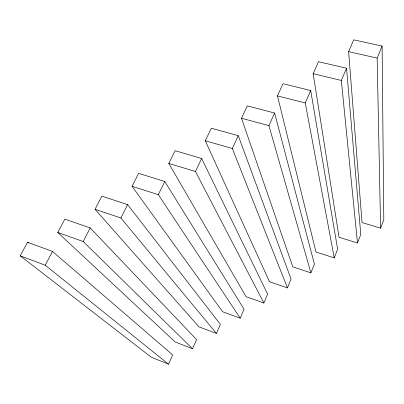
<?xml version="1.0" encoding="UTF-8"?>
<svg xmlns="http://www.w3.org/2000/svg" width="404" height="404" viewBox="0 0 404 404"><rect width="100%" height="100%" fill="white"/><g stroke="black" fill="none" stroke-linecap="round" stroke-linejoin="round"><path stroke-width="0.61" d="M380.603 228.154L383.8 219.66L382.108 46.051L353.687 39.834L348.622 51.672L362.034 222.559L380.603 228.154L377.159 58.085L382.108 46.051M357.479 242.986L360.777 234.411L346.536 68.22L318.473 61.696L313.166 73.71L339.062 237.249L357.479 242.986L341.335 80.436L346.536 68.22M334.244 257.888L337.648 249.228L310.706 90.547L283.007 83.709L277.457 95.91L315.984 252.01L334.244 257.888L305.257 102.949L310.706 90.547M310.903 272.857L314.408 264.115L274.619 113.034L247.293 105.878L241.496 118.261L292.794 266.842L310.903 272.857L268.918 125.629L274.619 113.034M287.451 287.895L291.062 279.073L238.269 135.683L211.322 128.204L205.272 140.779L269.503 281.739L287.451 287.895L232.315 148.47L238.269 135.683M263.888 303.005L267.605 294.102L201.657 158.494L175.099 150.692L168.791 163.453L246.102 296.708L263.888 303.005L195.44 171.478L168.791 163.453M240.213 318.19L244.041 309.196L164.781 181.477L138.607 173.341L132.047 186.294L222.589 311.742L240.213 318.19L158.302 194.657L132.047 186.294M216.433 333.441L220.367 324.367L127.634 204.626L101.858 196.157L95.036 209.302L198.965 326.851L216.433 333.441L120.887 218.003L95.036 209.302M192.536 348.768L196.581 339.602L90.213 227.942L64.842 219.13L57.752 232.477L175.235 342.026L192.536 348.768L83.194 241.521L57.752 232.477M168.529 364.166L172.68 354.914L52.52 251.429L27.558 242.274L20.2 255.818L151.394 357.277L168.529 364.166L45.228 265.216L20.2 255.818M195.44 171.478L201.657 158.494M158.302 194.657L164.781 181.477M120.887 218.003L127.634 204.626M83.194 241.521L90.213 227.942M45.228 265.216L52.52 251.429M348.622 51.672L377.159 58.085M313.166 73.71L341.335 80.436M277.457 95.91L305.257 102.949M241.496 118.261L268.918 125.629M205.272 140.779L232.315 148.47M27.558 242.274L28.477 243.036"/></g></svg>
